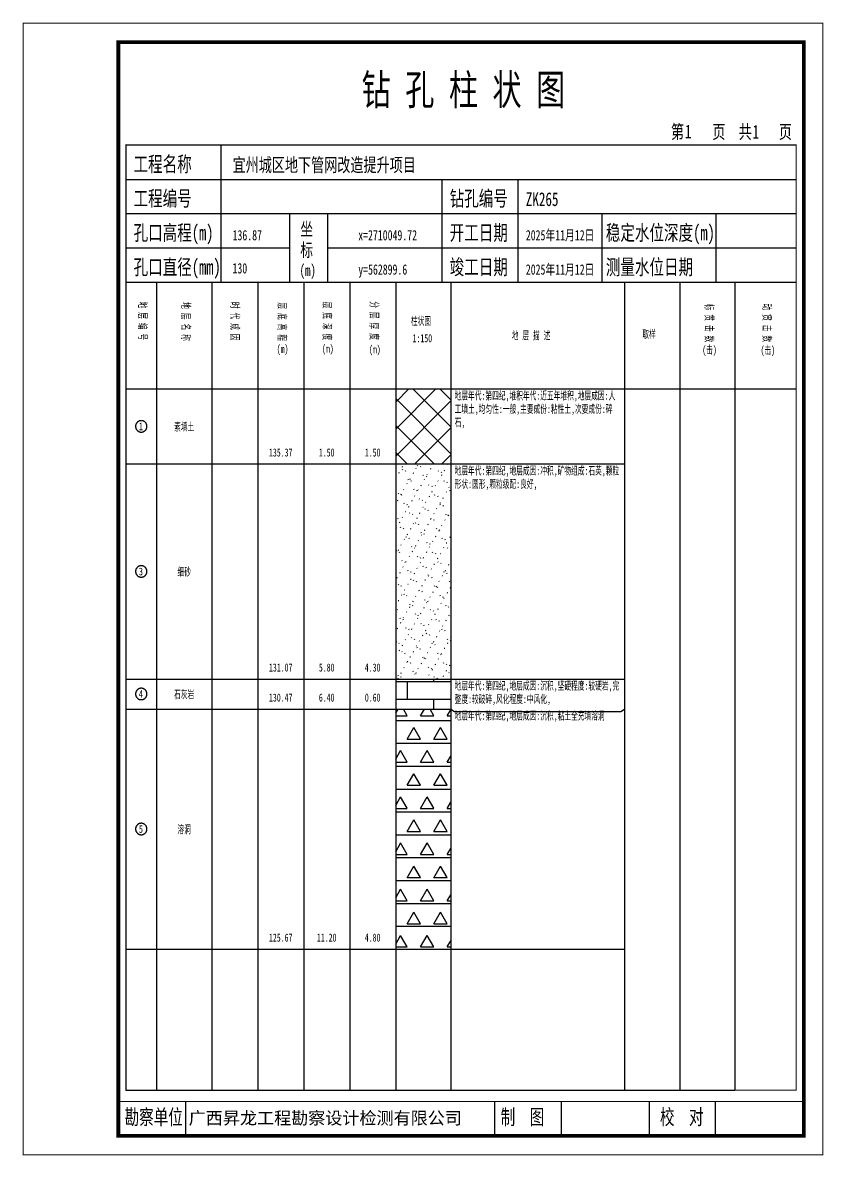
# Model space of a CAD drawing. Header units: millimetres. Extents: x 0 to 2711117, y 0 to 567555.
# Drawn here: x 57453 to 57663.2, y -0.1 to 297.1 of the extents above; entities that cross this region are included whole.
import ezdxf
from ezdxf.enums import TextEntityAlignment as Align

# ---------------------------------------------------------------- set-up
doc = ezdxf.new("R2010")
doc.units = ezdxf.units.MM
doc.layers.add('GICAD_POU_TEXTS', color=7, linetype='Continuous')
doc.layers.add('勘察点图例', color=7, linetype='Continuous')
doc.styles.add('HEAD_FONT', font='simfang.ttf', dxfattribs={"width": 0.6})
doc.styles.add('HEAD_FONT2', font='simfang.ttf', dxfattribs={"width": 0.6})
doc.styles.add('HT', font='simhei.ttf')
doc.styles.add('LZ_FONT', font='simfang.ttf', dxfattribs={"width": 0.7, "height": 8})
doc.styles.add('成果图图块', font='simfang.ttf', dxfattribs={"height": 2.5})
doc.styles.add('成果图表体', font='simfang.ttf', dxfattribs={"width": 0.6, "height": 2.1})

# ---------------------------------------------------------------- blocks, each defined once
blk = doc.blocks.new('ZK265')
for p, q in [((52, 229), (52, 265)), ((27, 256), (203, 256)), ((110, 229), (110, 256)), ((130, 229), (130, 256)), ((27, 247), (203, 247)), ((70, 229), (70, 247)), ((80, 229), (80, 247)), ((152, 229), (152, 247)), ((182, 229), (182, 247)), ((27, 238), (70, 238)), ((80, 238), (203, 238)), ((27, 229), (35.05, 229)), ((35.05, 229), (35.05, 17)), ((35.05, 229), (49.53, 229)), ((49.53, 229), (49.53, 17)), ((49.53, 229), (61.6, 229)), ((61.6, 229), (61.6, 17)), ((61.6, 229), (73.68, 229)), ((73.68, 229), (73.68, 17)), ((73.68, 229), (85.75, 229)), ((85.75, 229), (85.75, 17)), ((85.75, 229), (97.82, 229)), ((97.82, 229), (97.82, 17)), ((97.82, 229), (112.3, 229)), ((112.3, 229), (112.3, 17)), ((112.3, 229), (157.93, 229)), ((157.93, 229), (157.93, 17)), ((157.93, 229), (172.42, 229)), ((172.42, 229), (172.42, 17)), ((172.42, 229), (186.9, 229)), ((186.9, 229), (186.9, 17)), ((186.9, 229), (203, 229)), ((27, 201), (203, 201)), ((27, 17), (35.05, 17)), ((35.05, 17), (49.53, 17)), ((49.53, 17), (61.6, 17)), ((61.6, 17), (73.68, 17)), ((73.68, 17), (85.75, 17)), ((85.75, 17), (97.82, 17)), ((97.82, 17), (112.3, 17)), ((112.3, 17), (157.93, 17)), ((157.93, 17), (172.42, 17)), ((172.42, 17), (186.9, 17)), ((42.74, 4.95), (42.74, 13.95)), ((42.74, 4.95), (42.74, 13.95)), ((123.83, 4.95), (123.83, 13.95)), ((141.38, 4.95), (141.38, 13.95)), ((164.48, 4.95), (164.48, 13.95)), ((181.84, 4.95), (181.84, 13.95)), ((181.84, 4.95), (181.84, 13.95))]:
    blk.add_line(p, q)
for points, const_width in [([(0, 0), (210, 0), (210, 297), (0, 297)], 0.25), ([(25, 5), (205, 5), (205, 292), (25, 292)], 1), ([(27, 265), (203, 265), (203, 17), (27, 17)], 0.3)]:
    blk.add_lwpolyline(points, close=True, dxfattribs=dict(const_width=const_width))
at = {"const_width": 0.3}
for points in [[(27, 229), (203, 229)], [(25, 14), (205, 14)]]:
    blk.add_lwpolyline(points, dxfattribs=at)
at = {"style": 'LZ_FONT', "width": 0.7}
for s, height, p in [('钻 孔 柱 状 图', 8, (88.9, 275.54)), ('第', 3.6, (170.12, 266.7)), ('页', 3.6, (180.96, 266.7)), ('共', 3.6, (187.88, 266.7)), ('页', 3.6, (198.44, 266.7)), ('1', 3.6, (173.78, 266.75)), ('1', 3.6, (191.54, 266.7)), ('工程名称', 4, (29, 258)), ('宜州城区地下管网改造提升项目', 3.6, (55, 258)), ('工程编号', 4, (29, 249)), ('钻孔编号', 4, (112, 249)), ('ZK265', 3.6, (132, 249)), ('孔口高程(m)', 4, (29, 240)), ('坐', 3.5, (72.79, 241.24)), ('开工日期', 4, (112, 240)), ('稳定水位深度(m)', 4, (153, 240)), ('136.87', 2.7, (55, 240)), ('x=2710049.72', 2.7, (88, 240)), ('2025年11月12日', 2.7, (132, 240)), ('标', 3.5, (72.79, 235.7)), ('孔口直径(mm)', 4, (29, 231)), ('竣工日期', 4, (112, 231)), ('测量水位日期', 4, (153, 231)), ('130', 2.7, (54.98, 231.31)), ('(m) ', 3, (72.59, 230.65)), ('y=562899.6', 2.7, (88, 231)), ('2025年11月12日', 2.7, (132, 231)), ('勘察单位', 4, (26.65, 7.95)), ('制  图', 4, (125.4, 7.95)), ('校  对', 4, (167.22, 7.95))]:
    blk.add_text(s, height=height, dxfattribs=at).set_placement(p)
at = {"style": 'HT'}
blk.add_text('广西昇龙工程勘察设计检测有限公司', height=3.2865, dxfattribs=at).set_placement((43.48, 8.02))
at = {"char_height": 2.1, "width": 22.806, "attachment_point": 1, "rotation": 270, "style": 'HEAD_FONT'}
for s, insert in [('地 层 编 号', (32.46, 223.92)), ('地 层 名 称', (43.79, 223.76)), ('时 代 成 因', (56.67, 223.83)), ('层 底 高 程', (69.07, 223.71)), ('层 底 深 度', (80.9, 223.91)), ('分 层 厚 度', (93.26, 224.01)), ('标 贯 击 数', (181.21, 223.37)), ('动 贯 击 数', (196.38, 223.43))]:
    blk.add_mtext(s, dxfattribs=dict(at, insert=insert))
at = {"char_height": 2.1, "attachment_point": 1}
for s, insert, width, style in [('柱状图', (101.82, 219.87), 7.855, 'HEAD_FONT2'), ('1:150', (102.26, 215.36), 6.9223, 'HEAD_FONT2'), ('地 层 描 述', (128.29, 216.11), 22.0781, 'HEAD_FONT2'), ('取样', (162.58, 216.44), 7.855, 'HEAD_FONT2'), ('(m)', (66.58, 212.56), 4.7944, 'HEAD_FONT'), ('(m)', (78.47, 212.61), 4.7944, 'HEAD_FONT'), ('(m)', (90.81, 212.43), 4.7944, 'HEAD_FONT'), ('(击)', (178.33, 212.31), 7.855, 'HEAD_FONT2'), ('(击)', (193.64, 212.22), 7.855, 'HEAD_FONT2')]:
    blk.add_mtext(s, dxfattribs=dict(at, insert=insert, width=width, style=style))
blk = doc.blocks.new('ZK265_0')
at = {"color": 7}
blk.add_polyline3d([(-1.5, 0.02, 0), (-1.5, -0.06, 0), (-1.49, -0.13, 0), (-1.48, -0.2, 0), (-1.47, -0.28, 0), (-1.46, -0.35, 0), (-1.44, -0.42, 0), (-1.41, -0.49, 0), (-1.39, -0.56, 0), (-1.36, -0.63, 0), (-1.32, -0.69, 0), (-1.29, -0.76, 0), (-1.25, -0.82, 0), (-1.2, -0.88, 0), (-1.16, -0.94, 0), (-1.11, -0.99, 0), (-1.06, -1.04, 0), (-1.01, -1.1, 0), (-0.95, -1.14, 0), (-0.89, -1.19, 0), (-0.83, -1.23, 0), (-0.77, -1.27, 0), (-0.71, -1.31, 0), (-0.64, -1.34, 0), (-0.57, -1.37, 0), (-0.51, -1.4, 0), (-0.44, -1.42, 0), (-0.36, -1.44, 0), (-0.29, -1.46, 0), (-0.22, -1.47, 0), (-0.15, -1.48, 0), (-0.07, -1.48, 0), (0, -1.48, 0), (0.07, -1.48, 0), (0.15, -1.48, 0), (0.22, -1.47, 0), (0.29, -1.46, 0), (0.36, -1.44, 0), (0.44, -1.42, 0), (0.51, -1.4, 0), (0.57, -1.37, 0), (0.64, -1.34, 0), (0.71, -1.31, 0), (0.77, -1.27, 0), (0.83, -1.23, 0), (0.89, -1.19, 0), (0.95, -1.14, 0), (1.01, -1.1, 0), (1.06, -1.04, 0), (1.11, -0.99, 0), (1.16, -0.94, 0), (1.2, -0.88, 0), (1.25, -0.82, 0), (1.29, -0.76, 0), (1.32, -0.69, 0), (1.36, -0.63, 0), (1.39, -0.56, 0), (1.41, -0.49, 0), (1.44, -0.42, 0), (1.46, -0.35, 0), (1.47, -0.28, 0), (1.48, -0.2, 0), (1.49, -0.13, 0), (1.5, -0.06, 0), (1.5, 0.02, 0), (1.5, 0.09, 0), (1.49, 0.16, 0), (1.48, 0.24, 0), (1.47, 0.31, 0), (1.46, 0.38, 0), (1.44, 0.45, 0), (1.41, 0.52, 0), (1.39, 0.59, 0), (1.36, 0.66, 0), (1.32, 0.72, 0), (1.29, 0.79, 0), (1.25, 0.85, 0), (1.2, 0.91, 0), (1.16, 0.97, 0), (1.11, 1.02, 0), (1.06, 1.08, 0), (1.01, 1.13, 0), (0.95, 1.18, 0), (0.89, 1.22, 0), (0.83, 1.26, 0), (0.77, 1.3, 0), (0.71, 1.34, 0), (0.64, 1.37, 0), (0.57, 1.4, 0), (0.51, 1.43, 0), (0.44, 1.45, 0), (0.36, 1.47, 0), (0.29, 1.49, 0), (0.22, 1.5, 0), (0.15, 1.51, 0), (0.07, 1.51, 0), (0, 1.52, 0), (-0.07, 1.51, 0), (-0.15, 1.51, 0), (-0.22, 1.5, 0), (-0.29, 1.49, 0), (-0.36, 1.47, 0), (-0.44, 1.45, 0), (-0.51, 1.43, 0), (-0.57, 1.4, 0), (-0.64, 1.37, 0), (-0.71, 1.34, 0), (-0.77, 1.3, 0), (-0.83, 1.26, 0), (-0.89, 1.22, 0), (-0.95, 1.18, 0), (-1.01, 1.13, 0), (-1.06, 1.08, 0), (-1.11, 1.02, 0), (-1.16, 0.97, 0), (-1.2, 0.91, 0), (-1.25, 0.85, 0), (-1.29, 0.79, 0), (-1.32, 0.72, 0), (-1.36, 0.66, 0), (-1.39, 0.59, 0), (-1.41, 0.52, 0), (-1.44, 0.45, 0), (-1.46, 0.38, 0), (-1.47, 0.31, 0), (-1.48, 0.24, 0), (-1.49, 0.16, 0), (-1.5, 0.09, 0), (-1.5, 0.02, 0)], dxfattribs=at)
at = {"layer": 'GICAD_POU_TEXTS', "color": 7, "style": '成果图图块', "width": 0.7}
blk.add_text('1', height=2, dxfattribs=at).set_placement((-0.09, -0.99), align=Align.CENTER)
blk = doc.blocks.new('ZK265_1')
at = {"color": 7}
blk.add_polyline3d([(-1.5, 0.02, 0), (-1.5, -0.06, 0), (-1.49, -0.13, 0), (-1.48, -0.2, 0), (-1.47, -0.28, 0), (-1.46, -0.35, 0), (-1.44, -0.42, 0), (-1.41, -0.49, 0), (-1.39, -0.56, 0), (-1.36, -0.63, 0), (-1.32, -0.69, 0), (-1.29, -0.76, 0), (-1.25, -0.82, 0), (-1.2, -0.88, 0), (-1.16, -0.94, 0), (-1.11, -0.99, 0), (-1.06, -1.04, 0), (-1.01, -1.1, 0), (-0.95, -1.14, 0), (-0.89, -1.19, 0), (-0.83, -1.23, 0), (-0.77, -1.27, 0), (-0.71, -1.31, 0), (-0.64, -1.34, 0), (-0.57, -1.37, 0), (-0.51, -1.4, 0), (-0.44, -1.42, 0), (-0.36, -1.44, 0), (-0.29, -1.46, 0), (-0.22, -1.47, 0), (-0.15, -1.48, 0), (-0.07, -1.48, 0), (0, -1.48, 0), (0.07, -1.48, 0), (0.15, -1.48, 0), (0.22, -1.47, 0), (0.29, -1.46, 0), (0.36, -1.44, 0), (0.44, -1.42, 0), (0.51, -1.4, 0), (0.57, -1.37, 0), (0.64, -1.34, 0), (0.71, -1.31, 0), (0.77, -1.27, 0), (0.83, -1.23, 0), (0.89, -1.19, 0), (0.95, -1.14, 0), (1.01, -1.1, 0), (1.06, -1.04, 0), (1.11, -0.99, 0), (1.16, -0.94, 0), (1.2, -0.88, 0), (1.25, -0.82, 0), (1.29, -0.76, 0), (1.32, -0.69, 0), (1.36, -0.63, 0), (1.39, -0.56, 0), (1.41, -0.49, 0), (1.44, -0.42, 0), (1.46, -0.35, 0), (1.47, -0.28, 0), (1.48, -0.2, 0), (1.49, -0.13, 0), (1.5, -0.06, 0), (1.5, 0.02, 0), (1.5, 0.09, 0), (1.49, 0.16, 0), (1.48, 0.24, 0), (1.47, 0.31, 0), (1.46, 0.38, 0), (1.44, 0.45, 0), (1.41, 0.52, 0), (1.39, 0.59, 0), (1.36, 0.66, 0), (1.32, 0.72, 0), (1.29, 0.79, 0), (1.25, 0.85, 0), (1.2, 0.91, 0), (1.16, 0.97, 0), (1.11, 1.02, 0), (1.06, 1.08, 0), (1.01, 1.13, 0), (0.95, 1.18, 0), (0.89, 1.22, 0), (0.83, 1.26, 0), (0.77, 1.3, 0), (0.71, 1.34, 0), (0.64, 1.37, 0), (0.57, 1.4, 0), (0.51, 1.43, 0), (0.44, 1.45, 0), (0.36, 1.47, 0), (0.29, 1.49, 0), (0.22, 1.5, 0), (0.15, 1.51, 0), (0.07, 1.51, 0), (0, 1.52, 0), (-0.07, 1.51, 0), (-0.15, 1.51, 0), (-0.22, 1.5, 0), (-0.29, 1.49, 0), (-0.36, 1.47, 0), (-0.44, 1.45, 0), (-0.51, 1.43, 0), (-0.57, 1.4, 0), (-0.64, 1.37, 0), (-0.71, 1.34, 0), (-0.77, 1.3, 0), (-0.83, 1.26, 0), (-0.89, 1.22, 0), (-0.95, 1.18, 0), (-1.01, 1.13, 0), (-1.06, 1.08, 0), (-1.11, 1.02, 0), (-1.16, 0.97, 0), (-1.2, 0.91, 0), (-1.25, 0.85, 0), (-1.29, 0.79, 0), (-1.32, 0.72, 0), (-1.36, 0.66, 0), (-1.39, 0.59, 0), (-1.41, 0.52, 0), (-1.44, 0.45, 0), (-1.46, 0.38, 0), (-1.47, 0.31, 0), (-1.48, 0.24, 0), (-1.49, 0.16, 0), (-1.5, 0.09, 0), (-1.5, 0.02, 0)], dxfattribs=at)
at = {"layer": 'GICAD_POU_TEXTS', "color": 7, "style": '成果图图块', "width": 0.7}
blk.add_text('3', height=2, dxfattribs=at).set_placement((-0.09, -0.99), align=Align.CENTER)
blk = doc.blocks.new('ZK265_2')
at = {"color": 7}
blk.add_polyline3d([(-1.5, 0.02, 0), (-1.5, -0.06, 0), (-1.49, -0.13, 0), (-1.48, -0.2, 0), (-1.47, -0.28, 0), (-1.46, -0.35, 0), (-1.44, -0.42, 0), (-1.41, -0.49, 0), (-1.39, -0.56, 0), (-1.36, -0.63, 0), (-1.32, -0.69, 0), (-1.29, -0.76, 0), (-1.25, -0.82, 0), (-1.2, -0.88, 0), (-1.16, -0.94, 0), (-1.11, -0.99, 0), (-1.06, -1.04, 0), (-1.01, -1.1, 0), (-0.95, -1.14, 0), (-0.89, -1.19, 0), (-0.83, -1.23, 0), (-0.77, -1.27, 0), (-0.71, -1.31, 0), (-0.64, -1.34, 0), (-0.57, -1.37, 0), (-0.51, -1.4, 0), (-0.44, -1.42, 0), (-0.36, -1.44, 0), (-0.29, -1.46, 0), (-0.22, -1.47, 0), (-0.15, -1.48, 0), (-0.07, -1.48, 0), (0, -1.48, 0), (0.07, -1.48, 0), (0.15, -1.48, 0), (0.22, -1.47, 0), (0.29, -1.46, 0), (0.36, -1.44, 0), (0.44, -1.42, 0), (0.51, -1.4, 0), (0.57, -1.37, 0), (0.64, -1.34, 0), (0.71, -1.31, 0), (0.77, -1.27, 0), (0.83, -1.23, 0), (0.89, -1.19, 0), (0.95, -1.14, 0), (1.01, -1.1, 0), (1.06, -1.04, 0), (1.11, -0.99, 0), (1.16, -0.94, 0), (1.2, -0.88, 0), (1.25, -0.82, 0), (1.29, -0.76, 0), (1.32, -0.69, 0), (1.36, -0.63, 0), (1.39, -0.56, 0), (1.41, -0.49, 0), (1.44, -0.42, 0), (1.46, -0.35, 0), (1.47, -0.28, 0), (1.48, -0.2, 0), (1.49, -0.13, 0), (1.5, -0.06, 0), (1.5, 0.02, 0), (1.5, 0.09, 0), (1.49, 0.16, 0), (1.48, 0.24, 0), (1.47, 0.31, 0), (1.46, 0.38, 0), (1.44, 0.45, 0), (1.41, 0.52, 0), (1.39, 0.59, 0), (1.36, 0.66, 0), (1.32, 0.72, 0), (1.29, 0.79, 0), (1.25, 0.85, 0), (1.2, 0.91, 0), (1.16, 0.97, 0), (1.11, 1.02, 0), (1.06, 1.08, 0), (1.01, 1.13, 0), (0.95, 1.18, 0), (0.89, 1.22, 0), (0.83, 1.26, 0), (0.77, 1.3, 0), (0.71, 1.34, 0), (0.64, 1.37, 0), (0.57, 1.4, 0), (0.51, 1.43, 0), (0.44, 1.45, 0), (0.36, 1.47, 0), (0.29, 1.49, 0), (0.22, 1.5, 0), (0.15, 1.51, 0), (0.07, 1.51, 0), (0, 1.52, 0), (-0.07, 1.51, 0), (-0.15, 1.51, 0), (-0.22, 1.5, 0), (-0.29, 1.49, 0), (-0.36, 1.47, 0), (-0.44, 1.45, 0), (-0.51, 1.43, 0), (-0.57, 1.4, 0), (-0.64, 1.37, 0), (-0.71, 1.34, 0), (-0.77, 1.3, 0), (-0.83, 1.26, 0), (-0.89, 1.22, 0), (-0.95, 1.18, 0), (-1.01, 1.13, 0), (-1.06, 1.08, 0), (-1.11, 1.02, 0), (-1.16, 0.97, 0), (-1.2, 0.91, 0), (-1.25, 0.85, 0), (-1.29, 0.79, 0), (-1.32, 0.72, 0), (-1.36, 0.66, 0), (-1.39, 0.59, 0), (-1.41, 0.52, 0), (-1.44, 0.45, 0), (-1.46, 0.38, 0), (-1.47, 0.31, 0), (-1.48, 0.24, 0), (-1.49, 0.16, 0), (-1.5, 0.09, 0), (-1.5, 0.02, 0)], dxfattribs=at)
at = {"layer": 'GICAD_POU_TEXTS', "color": 7, "style": '成果图图块', "width": 0.7}
blk.add_text('4', height=2, dxfattribs=at).set_placement((-0.09, -0.99), align=Align.CENTER)
blk = doc.blocks.new('ZK265_3')
at = {"color": 7}
blk.add_polyline3d([(-1.5, 0.02, 0), (-1.5, -0.06, 0), (-1.49, -0.13, 0), (-1.48, -0.2, 0), (-1.47, -0.28, 0), (-1.46, -0.35, 0), (-1.44, -0.42, 0), (-1.41, -0.49, 0), (-1.39, -0.56, 0), (-1.36, -0.63, 0), (-1.32, -0.69, 0), (-1.29, -0.76, 0), (-1.25, -0.82, 0), (-1.2, -0.88, 0), (-1.16, -0.94, 0), (-1.11, -0.99, 0), (-1.06, -1.04, 0), (-1.01, -1.1, 0), (-0.95, -1.14, 0), (-0.89, -1.19, 0), (-0.83, -1.23, 0), (-0.77, -1.27, 0), (-0.71, -1.31, 0), (-0.64, -1.34, 0), (-0.57, -1.37, 0), (-0.51, -1.4, 0), (-0.44, -1.42, 0), (-0.36, -1.44, 0), (-0.29, -1.46, 0), (-0.22, -1.47, 0), (-0.15, -1.48, 0), (-0.07, -1.48, 0), (0, -1.48, 0), (0.07, -1.48, 0), (0.15, -1.48, 0), (0.22, -1.47, 0), (0.29, -1.46, 0), (0.36, -1.44, 0), (0.44, -1.42, 0), (0.51, -1.4, 0), (0.57, -1.37, 0), (0.64, -1.34, 0), (0.71, -1.31, 0), (0.77, -1.27, 0), (0.83, -1.23, 0), (0.89, -1.19, 0), (0.95, -1.14, 0), (1.01, -1.1, 0), (1.06, -1.04, 0), (1.11, -0.99, 0), (1.16, -0.94, 0), (1.2, -0.88, 0), (1.25, -0.82, 0), (1.29, -0.76, 0), (1.32, -0.69, 0), (1.36, -0.63, 0), (1.39, -0.56, 0), (1.41, -0.49, 0), (1.44, -0.42, 0), (1.46, -0.35, 0), (1.47, -0.28, 0), (1.48, -0.2, 0), (1.49, -0.13, 0), (1.5, -0.06, 0), (1.5, 0.02, 0), (1.5, 0.09, 0), (1.49, 0.16, 0), (1.48, 0.24, 0), (1.47, 0.31, 0), (1.46, 0.38, 0), (1.44, 0.45, 0), (1.41, 0.52, 0), (1.39, 0.59, 0), (1.36, 0.66, 0), (1.32, 0.72, 0), (1.29, 0.79, 0), (1.25, 0.85, 0), (1.2, 0.91, 0), (1.16, 0.97, 0), (1.11, 1.02, 0), (1.06, 1.08, 0), (1.01, 1.13, 0), (0.95, 1.18, 0), (0.89, 1.22, 0), (0.83, 1.26, 0), (0.77, 1.3, 0), (0.71, 1.34, 0), (0.64, 1.37, 0), (0.57, 1.4, 0), (0.51, 1.43, 0), (0.44, 1.45, 0), (0.36, 1.47, 0), (0.29, 1.49, 0), (0.22, 1.5, 0), (0.15, 1.51, 0), (0.07, 1.51, 0), (0, 1.52, 0), (-0.07, 1.51, 0), (-0.15, 1.51, 0), (-0.22, 1.5, 0), (-0.29, 1.49, 0), (-0.36, 1.47, 0), (-0.44, 1.45, 0), (-0.51, 1.43, 0), (-0.57, 1.4, 0), (-0.64, 1.37, 0), (-0.71, 1.34, 0), (-0.77, 1.3, 0), (-0.83, 1.26, 0), (-0.89, 1.22, 0), (-0.95, 1.18, 0), (-1.01, 1.13, 0), (-1.06, 1.08, 0), (-1.11, 1.02, 0), (-1.16, 0.97, 0), (-1.2, 0.91, 0), (-1.25, 0.85, 0), (-1.29, 0.79, 0), (-1.32, 0.72, 0), (-1.36, 0.66, 0), (-1.39, 0.59, 0), (-1.41, 0.52, 0), (-1.44, 0.45, 0), (-1.46, 0.38, 0), (-1.47, 0.31, 0), (-1.48, 0.24, 0), (-1.49, 0.16, 0), (-1.5, 0.09, 0), (-1.5, 0.02, 0)], dxfattribs=at)
at = {"layer": 'GICAD_POU_TEXTS', "color": 7, "style": '成果图图块', "width": 0.7}
blk.add_text('5', height=2, dxfattribs=at).set_placement((-0.09, -0.99), align=Align.CENTER)

msp = doc.modelspace()

# ---------------------------------------------------------------- hatches: boundary and pattern name
at = {"layer": '勘察点图例'}
h = msp.add_hatch(dxfattribs=at)
h.set_pattern_fill('GKSTT', color=256, scale=0.5, style=0, pattern_type=2)
h.set_pattern_definition([(45, (0, 0), (-3.5355339, 3.5355339), []), (135, (0, 0), (-3.5355339, -3.5355339), [])])
h.paths.add_polyline_path([(57550.94, 181.31), (57565.42, 181.31), (57565.42, 201), (57550.94, 201)])
h = msp.add_hatch(dxfattribs=at)
h.set_pattern_fill('GKXS', color=256, scale=0.5, style=0, pattern_type=2)
h.set_pattern_definition([(330, (0, 0), (1.6177, 2.8019386), [0.15, -3.196]), (300, (0, 0), (5.46410162, -1.46410162), [0.18, -2.789]), (330, (0, 0), (1.6227, 2.81059885), [0.15, -3.196]), (300, (0, 0), (5.47276187, -1.45910162), [0.18, -2.789])])
h.paths.add_polyline_path([(57550.94, 124.88), (57565.42, 124.88), (57565.42, 181.31), (57550.94, 181.31)])
h = msp.add_hatch(dxfattribs=at)
h.set_pattern_fill('GKSHY', color=256, scale=0.5, style=0, pattern_type=2)
h.set_pattern_definition([(0, (0, 0), (0, 4.6), []), (90, (0, 0), (-7, 4.6), [4.6, -4.6])])
h.paths.add_polyline_path([(57550.94, 117), (57565.42, 117), (57565.42, 124.88), (57550.94, 124.88)])
h = msp.add_hatch(dxfattribs=at)
h.set_pattern_fill('RDSYS', color=256, scale=0.5, style=0, pattern_type=2)
h.set_pattern_definition([(0, (0, 0), (3.499999, 6.062178), [3.499999, -3.499999]), (60, (0, 0), (-6.99999965, 9.5e-07), [3.499999, -3.499999]), (120, (3.5, 0), (-6.99999965, -9.5e-07), [3.499999, -3.499999]), (0, (0, 0), (0, 6), [])])
h.paths.add_polyline_path([(57550.94, 54), (57565.42, 54), (57565.42, 117), (57550.94, 117)])

# ---------------------------------------------------------------- linework, layer by layer
for p, q in [((57480.12, 181.31), (57565.42, 181.31)), ((57565.42, 181.31), (57611.05, 181.31)), ((57480.12, 124.88), (57565.42, 124.88)), ((57565.42, 124.88), (57611.05, 124.88)), ((57480.12, 117), (57565.42, 117)), ((57565.42, 117), (57566.42, 116.34)), ((57566.42, 116.34), (57610.05, 116.34)), ((57610.05, 116.34), (57611.05, 117)), ((57480.12, 54), (57565.42, 54)), ((57565.42, 54), (57611.05, 54))]:
    msp.add_line(p, q, dxfattribs=at)

# ---------------------------------------------------------------- block references
for name, p in [('ZK265', (57453.12, 0)), ('ZK265_0', (57484.14, 191.16)), ('ZK265_1', (57484.14, 153.09)), ('ZK265_2', (57484.14, 120.94)), ('ZK265_3', (57484.14, 85.5))]:
    msp.add_blockref(name, p, dxfattribs=at)

# ---------------------------------------------------------------- texts
at = {"layer": '勘察点图例', "style": '成果图表体', "width": 0.6}
for s, p in [('素填土', (57495.41, 191.16)), ('135.37', (57520.76, 184.31)), ('1.50', (57532.83, 184.31)), ('1.50', (57544.9, 184.31)), ('细砂', (57495.41, 153.09)), ('131.07', (57520.76, 127.88)), ('5.80', (57532.83, 127.88)), ('4.30', (57544.9, 127.88)), ('石灰岩', (57495.41, 120.94)), ('130.47', (57520.76, 120)), ('6.40', (57532.83, 120)), ('0.60', (57544.9, 120)), ('溶洞', (57495.41, 85.5)), ('125.67', (57520.76, 57)), ('11.20', (57532.83, 57)), ('4.80', (57544.9, 57))]:
    msp.add_text(s, height=2.1, dxfattribs=at).set_placement(p, align=Align.MIDDLE)
at = {"layer": '勘察点图例', "char_height": 2.1, "width": 43.6296, "attachment_point": 1, "style": '成果图表体'}
for s, insert in [('地层年代:第四纪,堆积年代:近五年堆积,地层成因:人工填土,均匀性:一般,主要成份:粘性土,次要成份:碎石,', (57566.42, 200.3)), ('地层年代:第四纪,地层成因:冲积,矿物组成:石英,颗粒形状:圆形,颗粒级配:良好,', (57566.42, 180.61)), ('地层年代:第四纪,地层成因:沉积,坚硬程度:较硬岩,完整度:较破碎,风化程度:中风化,', (57566.42, 124.17)), ('地层年代:第四纪,地层成因:沉积,粘土全充填溶洞', (57566.42, 116.3))]:
    msp.add_mtext(s, dxfattribs=dict(at, insert=insert))

doc.saveas('drawing.dxf')
